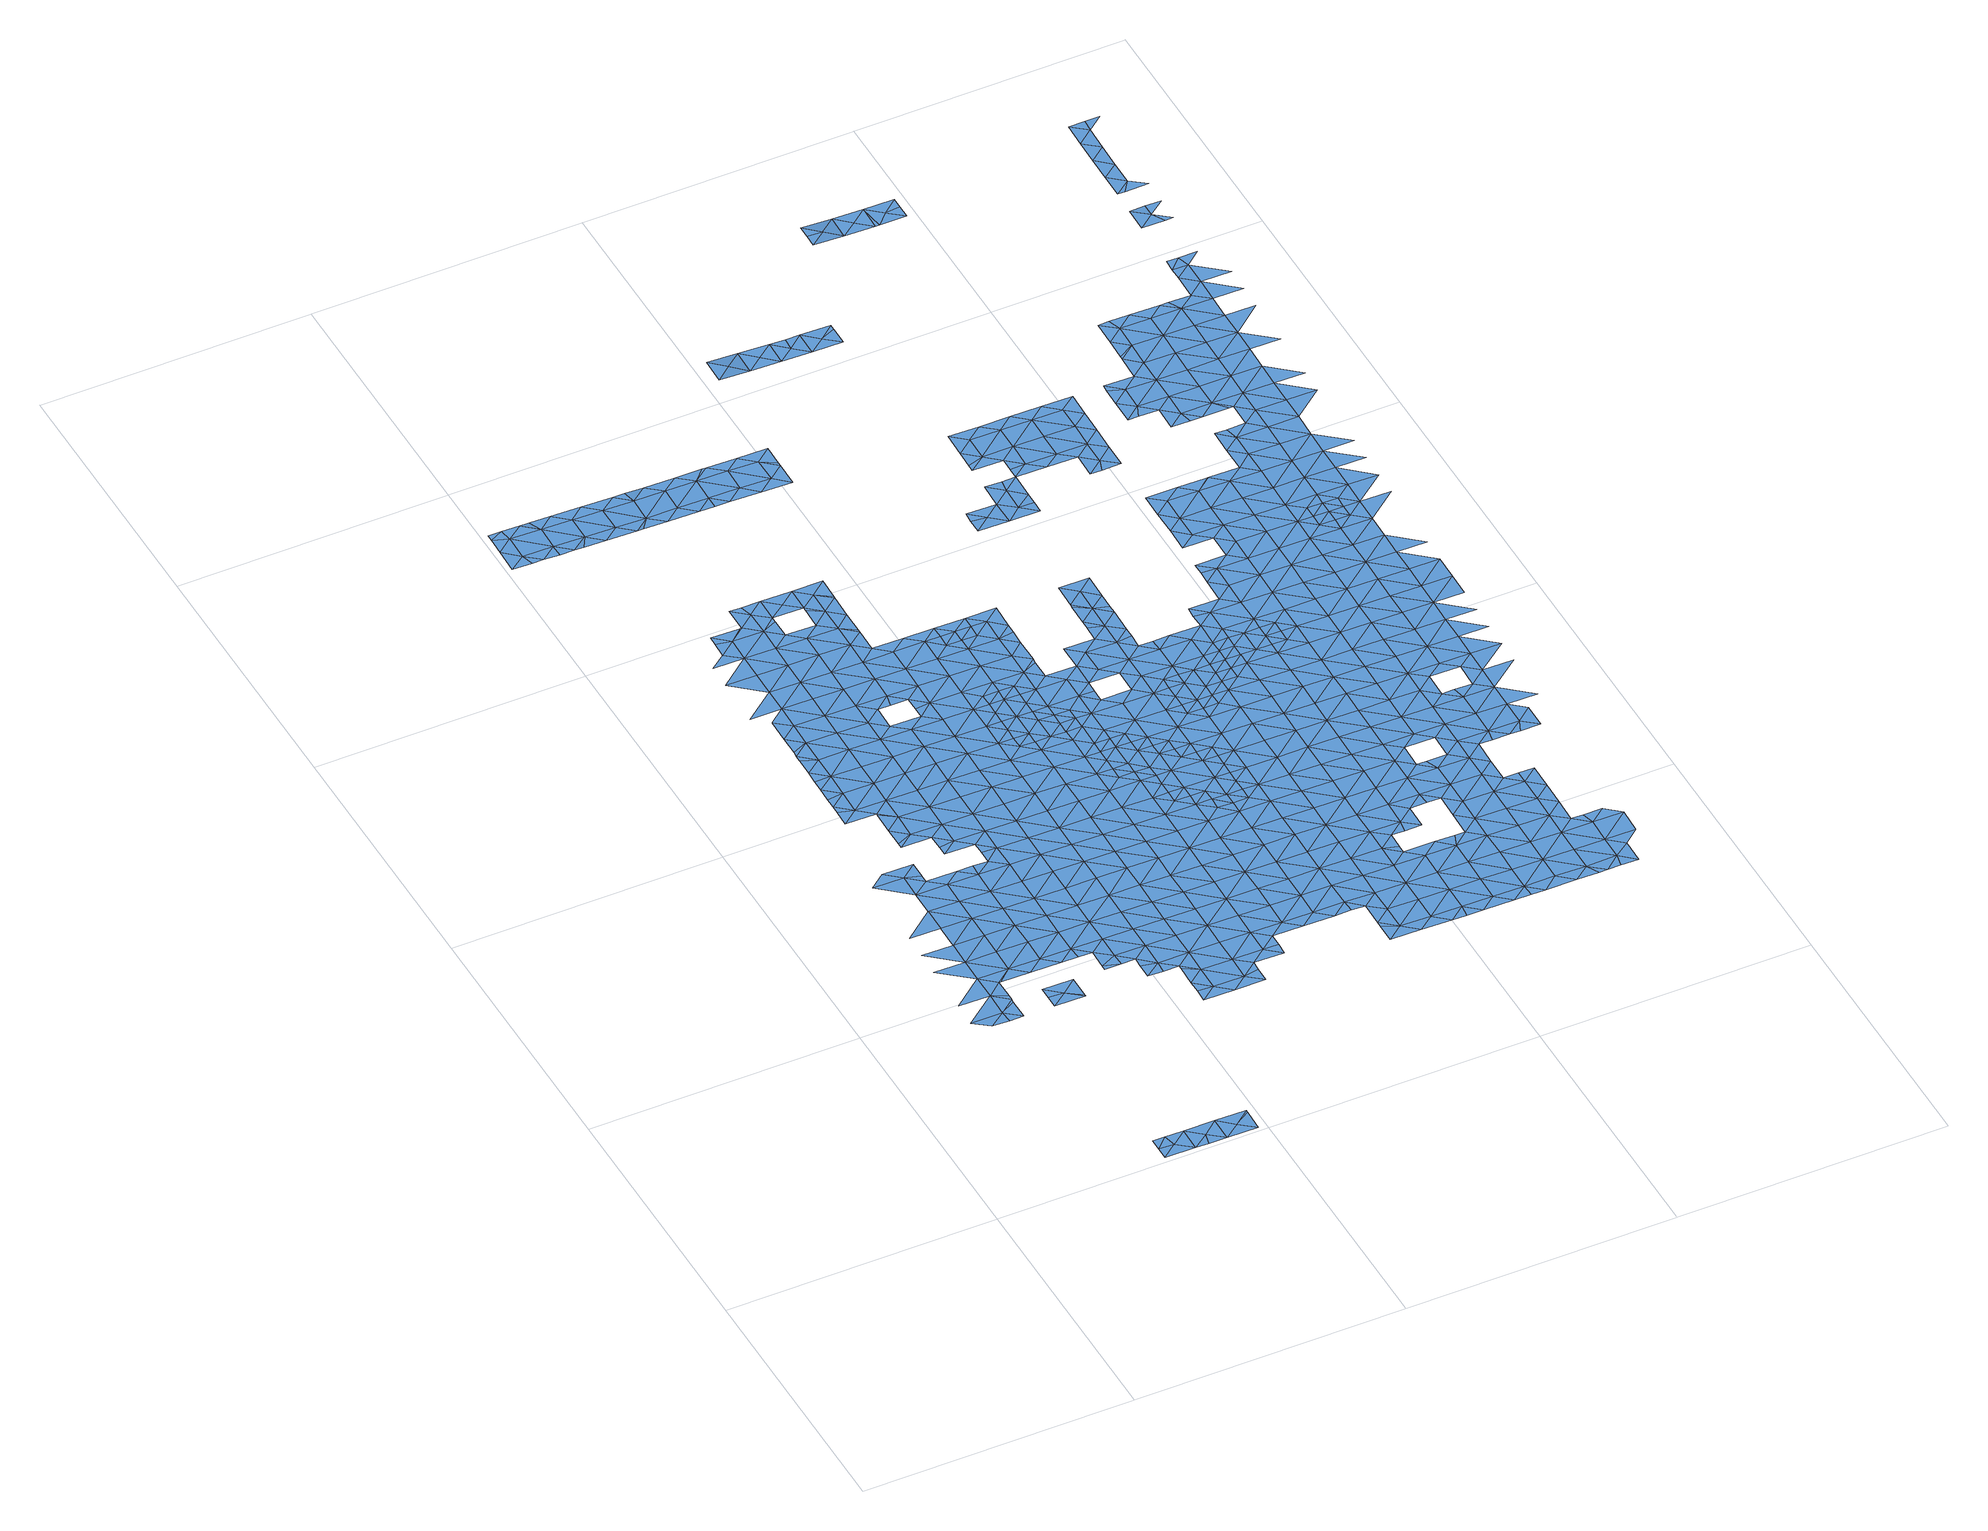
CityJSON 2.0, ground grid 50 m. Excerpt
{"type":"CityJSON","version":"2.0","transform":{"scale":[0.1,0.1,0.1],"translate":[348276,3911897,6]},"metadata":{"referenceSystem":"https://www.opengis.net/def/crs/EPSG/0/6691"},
"CityObjects":{
"waterbody1":{"type":"WaterBody","attributes":{"name":"7","class":"1140","function":"1","WaterBodyRiverFloodingRiskAttribute.description":"4","WaterBodyRiverFloodingRiskAttribute.rankOrg":"1","WaterBodyRiverFloodingRiskAttribute.adminType":"2","WaterBodyRiverFloodingRiskAttribute.scale":"L2"},"geometry":[{"type":"MultiSurface","lod":"1","boundaries":[[[0,1,2]],[[3,2,1]],[[4,0,2]],[[5,4,6]],[[2,3,7]],[[8,4,2]],[[7,9,2]],[[8,2,9]],[[10,6,11]],[[12,6,4]],[[13,4,8]],[[12,4,13]],[[14,15,11]],[[16,6,12]],[[11,6,16]],[[17,18,19]],[[12,20,16]],[[11,16,21]],[[20,22,16]],[[14,11,23]],[[14,24,18]],[[11,21,23]],[[18,24,19]],[[25,26,27]],[[26,28,27]],[[14,23,24]],[[29,16,22]],[[24,30,19]],[[31,27,28]],[[27,32,25]],[[28,19,30]],[[21,16,33]],[[31,34,27]],[[35,29,22]],[[33,36,21]],[[34,32,27]],[[36,24,23]],[[28,37,31]],[[16,29,33]],[[37,28,30]],[[23,21,36]],[[24,38,30]],[[39,40,41]],[[36,38,24]],[[37,42,31]],[[35,43,29]],[[44,40,39]],[[44,45,46]],[[29,47,33]],[[39,45,44]],[[46,45,48]],[[37,30,49]],[[39,41,50]],[[51,43,35]],[[48,52,53]],[[30,38,49]],[[45,52,48]],[[54,55,56]],[[47,29,43]],[[36,33,47]],[[57,54,56]],[[37,58,42]],[[59,53,52]],[[50,60,39]],[[61,62,59]],[[56,63,57]],[[37,49,58]],[[39,64,45]],[[65,43,51]],[[66,63,50]],[[62,61,67]],[[66,57,63]],[[61,59,52]],[[38,36,68]],[[56,55,69]],[[68,36,47]],[[38,70,49]],[[63,60,50]],[[68,70,38]],[[71,42,58]],[[72,67,73]],[[73,67,61]],[[74,47,43]],[[75,76,77]],[[78,72,73]],[[75,79,65]],[[52,45,64]],[[77,79,75]],[[80,43,65]],[[39,60,64]],[[49,81,58]],[[82,56,69]],[[83,84,85]],[[80,74,43]],[[69,83,85]],[[86,78,73]],[[87,78,86]],[[63,56,82]],[[71,58,88]],[[89,60,63]],[[90,49,70]],[[91,73,61]],[[85,82,69]],[[81,88,58]],[[86,92,87]],[[65,79,80]],[[93,79,77]],[[52,64,94]],[[61,52,91]],[[68,47,74]],[[95,70,68]],[[85,84,96]],[[49,90,81]],[[91,52,94]],[[74,95,68]],[[97,98,92]],[[73,99,86]],[[63,82,89]],[[100,101,102]],[[103,80,79]],[[104,100,102]],[[81,105,88]],[[101,100,93]],[[95,106,70]],[[99,73,91]],[[107,85,96]],[[108,88,105]],[[60,89,109]],[[110,111,97]],[[64,60,112]],[[64,113,94]],[[114,74,80]],[[99,115,86]],[[116,117,118]],[[79,93,103]],[[96,108,105]],[[82,85,107]],[[119,89,82]],[[112,60,109]],[[92,86,115]],[[90,70,120]],[[116,111,110]],[[121,100,104]],[[93,100,103]],[[107,96,105]],[[122,123,124]],[[125,105,81]],[[126,95,74]],[[124,123,127]],[[70,106,120]],[[113,64,112]],[[91,94,113]],[[128,99,91]],[[80,103,114]],[[119,82,107]],[[129,109,89]],[[81,90,125]],[[130,123,122]],[[131,110,97]],[[132,103,100]],[[113,128,91]],[[133,126,74]],[[121,132,100]],[[92,115,134]],[[97,92,135]],[[123,136,127]],[[127,136,137]],[[138,107,105]],[[133,74,114]],[[139,129,89]],[[140,117,141]],[[90,120,125]],[[142,115,99]],[[139,89,119]],[[117,116,141]],[[135,92,134]],[[95,143,106]],[[135,131,97]],[[144,140,141]],[[131,116,110]],[[121,137,136]],[[145,114,103]],[[126,143,95]],[[136,132,121]],[[132,145,103]],[[106,146,120]],[[147,113,112]],[[148,144,141]],[[105,125,138]],[[149,134,115]],[[112,109,150]],[[130,151,123]],[[99,128,142]],[[152,133,114]],[[143,146,106]],[[123,151,136]],[[131,153,116]],[[116,154,141]],[[119,107,155]],[[150,109,129]],[[120,146,125]],[[147,128,113]],[[145,152,114]],[[153,154,116]],[[107,138,155]],[[115,142,156]],[[157,126,133]],[[158,138,125]],[[159,160,119]],[[148,141,161]],[[160,129,139]],[[128,162,142]],[[149,115,156]],[[135,134,149]],[[112,150,147]],[[141,154,161]],[[119,155,159]],[[139,119,160]],[[163,162,128]],[[164,131,135]],[[132,136,165]],[[147,163,128]],[[162,166,142]],[[136,151,165]],[[142,166,156]],[[158,125,146]],[[132,167,145]],[[133,152,157]],[[168,164,135]],[[164,153,131]],[[158,169,138]],[[151,130,170]],[[168,135,149]],[[160,171,129]],[[129,172,150]],[[167,152,145]],[[173,146,143]],[[155,138,169]],[[174,126,157]],[[175,154,153]],[[132,165,176]],[[177,165,151]],[[170,178,151]],[[179,161,180]],[[143,126,173]],[[161,154,180]],[[166,181,156]],[[169,182,155]],[[180,183,179]],[[184,149,156]],[[185,157,152]],[[186,175,153]],[[173,126,174]],[[164,186,153]],[[132,176,167]],[[187,160,159]],[[151,178,177]],[[147,150,172]],[[188,163,147]],[[189,162,163]],[[181,184,156]],[[129,171,172]],[[159,155,187]],[[190,154,175]],[[191,181,166]],[[180,154,192]],[[158,146,193]],[[192,154,190]],[[194,171,160]],[[195,165,177]],[[165,196,176]],[[158,197,169]],[[152,167,185]],[[192,198,180]],[[155,182,187]],[[168,149,184]],[[146,173,193]],[[183,180,198]],[[199,189,163]],[[147,172,188]],[[196,167,176]],[[174,157,200]],[[184,201,168]],[[168,202,164]],[[203,173,174]],[[204,172,171]],[[157,185,200]],[[201,202,168]],[[202,186,164]],[[158,193,197]],[[205,175,186]],[[199,163,188]],[[169,206,182]],[[160,187,194]],[[181,191,207]],[[208,198,192]],[[196,165,195]],[[209,203,174]],[[173,203,193]],[[196,210,167]],[[211,212,189]],[[167,213,185]],[[214,184,181]],[[174,200,209]],[[204,171,194]],[[172,215,188]],[[169,197,216]],[[199,211,189]],[[195,177,217]],[[212,211,207]],[[214,181,207]],[[192,218,208]],[[185,213,200]],[[169,216,206]],[[219,196,195]],[[220,201,184]],[[215,172,204]],[[186,221,205]],[[222,199,188]],[[187,182,223]],[[187,224,194]],[[213,167,210]],[[195,217,225]],[[214,207,211]],[[197,193,226]],[[186,202,221]],[[227,216,197]],[[219,195,225]],[[198,208,228]],[[229,222,188]],[[201,230,202]],[[182,206,223]],[[193,203,226]],[[199,222,211]],[[220,184,214]],[[188,215,229]],[[231,210,196]],[[221,232,205]],[[233,230,201]],[[234,215,204]],[[205,232,235]],[[209,200,236]],[[220,233,201]],[[208,218,228]],[[237,221,202]],[[224,187,223]],[[235,232,218]],[[204,194,224]],[[230,237,202]],[[227,197,226]],[[231,196,219]],[[238,206,216]],[[200,213,236]],[[239,234,204]],[[224,239,204]],[[240,213,210]],[[222,241,211]],[[211,242,214]],[[243,229,215]],[[244,226,203]],[[218,245,228]],[[246,238,216]],[[247,243,215]],[[247,215,234]],[[246,216,227]],[[248,249,221]],[[209,236,250]],[[248,221,237]],[[203,209,244]],[[218,232,245]],[[232,221,249]],[[251,222,229]],[[244,209,250]],[[240,210,231]],[[223,206,238]],[[252,251,229]],[[245,253,228]],[[226,254,227]],[[249,255,232]],[[213,256,236]],[[220,214,242]],[[229,243,252]],[[257,230,233]],[[244,254,226]],[[211,241,242]],[[231,219,258]],[[259,234,239]],[[245,232,255]],[[242,260,220]],[[220,261,233]],[[262,213,240]],[[224,223,263]],[[236,256,250]],[[264,265,222]],[[222,265,241]],[[266,253,245]],[[260,261,220]],[[222,251,264]],[[266,245,255]],[[223,238,263]],[[261,257,233]],[[239,267,259]],[[256,213,262]],[[268,244,250]],[[246,227,269]],[[270,240,231]],[[239,224,271]],[[269,227,254]],[[272,231,258]],[[265,273,241]],[[269,274,246]],[[246,275,238]],[[224,263,271]],[[270,262,240]],[[238,276,263]],[[273,277,241]],[[277,260,242]],[[250,256,268]],[[244,278,254]],[[267,239,279]],[[239,271,279]],[[276,280,263]],[[281,256,262]],[[242,241,277]],[[282,278,244]],[[280,283,263]],[[231,272,270]],[[284,261,260]],[[238,275,276]],[[282,244,268]],[[246,274,275]],[[265,285,273]],[[271,263,283]],[[286,257,261]],[[272,258,287]],[[288,267,279]],[[289,284,260]],[[269,254,278]],[[290,291,271]],[[281,262,270]],[[292,268,256]],[[293,294,295]],[[271,283,290]],[[274,269,296]],[[297,286,261]],[[285,298,273]],[[279,271,291]],[[297,261,284]],[[299,276,275]],[[289,260,277]],[[300,288,279]],[[295,301,302]],[[287,303,272]],[[294,301,295]],[[304,305,274]],[[274,305,275]],[[306,256,281]],[[274,296,304]],[[272,307,270]],[[296,269,308]],[[302,309,310]],[[311,299,275]],[[269,278,308]],[[279,291,300]],[[310,309,298]],[[312,273,298]],[[282,268,292]],[[313,284,289]],[[311,275,305]],[[256,306,292]],[[302,301,309]],[[314,303,287]],[[311,315,299]],[[294,316,301]],[[317,300,291]],[[270,318,281]],[[277,273,312]],[[292,319,282]],[[282,320,278]],[[321,296,308]],[[307,272,303]],[[307,318,270]],[[318,306,281]],[[278,322,308]],[[312,298,309]],[[319,320,282]],[[289,323,313]],[[317,291,324]],[[289,277,325]],[[316,326,301]],[[317,327,300]],[[322,328,308]],[[308,329,321]],[[330,327,316]],[[331,323,289]],[[314,332,303]],[[330,300,327]],[[277,312,325]],[[328,329,308]],[[325,331,289]],[[278,320,322]],[[333,292,306]],[[334,335,336]],[[326,337,301]],[[334,338,335]],[[327,326,316]],[[339,335,338]],[[317,324,340]],[[312,309,341]],[[337,341,309]],[[309,301,337]],[[342,333,306]],[[343,325,312]],[[341,344,312]],[[342,306,318]],[[292,333,319]],[[345,327,317]],[[346,303,332]],[[340,345,317]],[[347,348,323]],[[332,336,349]],[[350,322,320]],[[336,335,349]],[[351,352,340]],[[331,347,323]],[[307,303,346]],[[351,353,352]],[[312,344,343]],[[348,347,354]],[[327,355,326]],[[353,356,352]],[[325,357,331]],[[346,332,349]],[[333,358,319]],[[319,359,320]],[[357,325,343]],[[320,360,350]],[[345,361,327]],[[345,340,352]],[[318,307,362]],[[363,337,326]],[[358,359,319]],[[364,347,331]],[[356,365,352]],[[366,363,326]],[[367,335,339]],[[366,326,355]],[[307,346,362]],[[368,341,337]],[[369,364,331]],[[369,331,357]],[[370,354,347]],[[355,327,361]],[[320,359,360]],[[363,368,337]],[[364,370,347]],[[349,335,371]],[[349,372,346]],[[318,362,373]],[[342,318,374]],[[375,376,365]],[[371,335,367]],[[375,377,376]],[[346,372,362]],[[318,373,374]],[[377,378,376]],[[345,352,379]],[[339,380,367]],[[381,355,361]],[[352,365,379]],[[333,342,382]],[[383,368,363]],[[384,385,386]],[[384,360,385]],[[372,349,371]],[[360,359,385]],[[358,333,382]],[[365,376,379]],[[362,387,373]],[[378,388,376]],[[342,374,382]],[[389,383,363]],[[390,391,345]],[[385,392,386]],[[372,387,362]],[[393,392,394]],[[391,381,361]],[[393,386,392]],[[345,379,390]],[[368,395,396]],[[361,345,391]],[[380,397,367]],[[359,358,398]],[[399,371,367]],[[368,383,395]],[[392,400,394]],[[373,401,374]],[[358,382,398]],[[402,400,388]],[[397,399,367]],[[402,394,400]],[[401,382,374]],[[395,403,396]],[[385,359,404]],[[371,399,372]],[[405,397,380]],[[406,373,387]],[[379,376,407]],[[376,388,407]],[[408,392,385]],[[390,379,409]],[[359,398,404]],[[391,410,381]],[[383,411,395]],[[412,391,390]],[[401,373,406]],[[388,400,407]],[[389,381,410]],[[413,408,385]],[[414,412,390]],[[413,385,404]],[[372,415,387]],[[390,409,414]],[[392,408,400]],[[416,379,407]],[[383,389,411]],[[410,411,389]],[[409,379,416]],[[387,417,406]],[[412,418,391]],[[419,410,391]],[[397,405,420]],[[418,419,391]],[[398,421,404]],[[372,399,422]],[[395,423,403]],[[382,401,424]],[[398,382,421]],[[425,401,406]],[[426,409,416]],[[415,372,422]],[[427,406,417]],[[387,415,417]],[[395,411,423]],[[421,382,424]],[[428,429,400]],[[430,397,420]],[[431,411,410]],[[406,427,425]],[[432,433,403]],[[400,408,428]],[[407,400,429]],[[399,397,430]],[[434,422,399]],[[431,410,419]],[[416,435,426]],[[433,432,436]],[[413,404,437]],[[425,438,401]],[[401,438,424]],[[411,439,423]],[[403,423,432]],[[440,408,413]],[[415,441,417]],[[404,421,437]],[[442,443,436]],[[444,430,420]],[[445,431,419]],[[416,407,446]],[[431,447,411]],[[448,432,423]],[[443,442,449]],[[446,407,429]],[[450,438,425]],[[416,446,435]],[[399,430,434]],[[451,413,437]],[[434,452,422]],[[436,432,442]],[[422,453,415]],[[411,447,439]],[[454,423,439]],[[424,455,421]],[[408,456,428]],[[442,457,449]],[[448,423,454]],[[449,457,458]],[[448,459,432]],[[445,460,431]],[[413,451,440]],[[428,456,429]],[[424,438,461]],[[421,462,437]],[[463,438,450]],[[442,432,459]],[[415,453,441]],[[464,435,465]],[[464,466,467]],[[439,447,468]],[[455,424,461]],[[422,452,453]],[[469,457,442]],[[435,446,465]],[[457,470,458]],[[471,430,444]],[[437,462,451]],[[408,440,456]],[[472,442,459]],[[473,461,438]],[[474,447,431]],[[466,464,465]],[[463,473,438]],[[434,430,471]],[[475,431,460]],[[442,472,469]],[[434,476,452]],[[477,471,444]],[[446,429,478]],[[421,455,462]],[[475,474,431]],[[451,479,440]],[[468,447,480]],[[481,441,453]],[[470,457,469]],[[429,456,478]],[[476,434,471]],[[482,453,452]],[[465,446,483]],[[476,484,452]],[[460,485,475]],[[466,465,486]],[[483,446,478]],[[451,462,479]],[[480,447,474]],[[477,487,471]],[[484,482,452]],[[461,473,488]],[[481,453,489]],[[465,490,486]],[[491,440,479]],[[456,492,478]],[[455,461,493]],[[455,494,462]],[[456,440,492]],[[465,483,490]],[[487,495,471]],[[475,485,496]],[[497,474,475]],[[493,461,488]],[[473,498,488]],[[474,499,480]],[[492,440,491]],[[496,485,500]],[[496,497,475]],[[489,453,482]],[[462,494,479]],[[501,486,502]],[[501,503,500]],[[498,504,488]],[[476,505,484]],[[506,491,479]],[[486,490,502]],[[455,493,494]],[[476,471,505]],[[499,474,497]],[[507,489,508]],[[503,501,502]],[[478,492,509]],[[483,478,510]],[[489,482,508]],[[505,471,495]],[[511,482,484]],[[504,512,488]],[[508,513,507]],[[510,478,509]],[[490,483,510]],[[487,514,495]],[[506,479,494]],[[505,511,484]],[[491,515,492]],[[490,516,502]],[[504,507,513]],[[517,518,497]],[[497,518,499]],[[519,508,482]],[[493,520,494]],[[502,521,503]],[[493,488,512]],[[513,512,504]],[[515,491,506]],[[522,523,499]],[[516,490,510]],[[512,524,493]],[[525,506,494]],[[520,525,494]],[[523,522,526]],[[493,524,520]],[[519,482,511]],[[527,513,508]],[[528,495,514]],[[499,518,522]],[[517,529,518]],[[530,502,516]],[[492,515,531]],[[521,502,530]],[[509,492,532]],[[505,495,528]],[[533,508,519]],[[534,512,513]],[[505,535,511]],[[536,520,524]],[[506,537,515]],[[538,526,522]],[[492,531,532]],[[510,539,516]],[[537,506,525]],[[518,540,522]],[[510,509,539]],[[541,521,530]],[[540,518,529]],[[527,508,533]],[[528,514,542]],[[524,543,536]],[[505,528,544]],[[511,545,519]],[[515,546,531]],[[509,532,539]],[[516,547,530]],[[548,540,529]],[[539,547,516]],[[549,541,530]],[[545,533,519]],[[540,550,522]],[[551,537,525]],[[534,513,527]],[[505,544,535]],[[528,542,552]],[[522,550,538]],[[524,512,553]],[[515,537,546]],[[547,554,530]],[[545,511,535]],[[552,555,528]],[[556,527,533]],[[553,512,534]],[[524,553,543]],[[532,531,557]],[[530,554,549]],[[548,558,540]],[[559,534,527]],[[531,546,557]],[[557,560,532]],[[544,528,555]],[[561,555,552]],[[544,562,535]],[[556,533,545]],[[563,538,564]],[[539,532,560]],[[538,550,564]],[[565,559,527]],[[537,566,546]],[[566,537,551]],[[563,567,568]],[[569,558,570]],[[559,571,534]],[[535,572,545]],[[551,543,573]],[[540,574,550]],[[543,553,573]],[[570,549,569]],[[568,567,575]],[[562,544,555]],[[565,527,556]],[[549,554,569]],[[547,539,576]],[[553,534,571]],[[563,564,567]],[[576,539,560]],[[540,558,577]],[[578,556,545]],[[566,579,546]],[[546,580,557]],[[581,573,553]],[[566,551,573]],[[547,582,554]],[[535,583,572]],[[578,545,572]],[[555,561,584]],[[583,535,562]],[[565,585,559]],[[567,586,575]],[[558,569,577]],[[587,582,547]],[[582,569,554]],[[553,571,581]],[[588,562,555]],[[587,547,576]],[[540,577,574]],[[589,590,591]],[[583,592,572]],[[564,550,593]],[[555,584,588]],[[581,594,573]],[[565,556,595]],[[556,578,595]],[[573,594,566]],[[546,579,580]],[[596,589,591]],[[567,564,593]],[[560,597,576]],[[565,598,585]],[[569,599,577]],[[550,574,593]],[[560,557,597]],[[595,598,565]],[[589,600,590]],[[590,600,601]],[[602,562,588]],[[562,603,583]],[[604,594,581]],[[566,605,579]],[[557,580,597]],[[567,606,586]],[[577,607,574]],[[608,609,601]],[[602,603,562]],[[569,582,599]],[[592,583,610]],[[567,593,606]],[[579,611,580]],[[587,576,612]],[[612,576,597]],[[601,600,608]],[[566,594,605]],[[613,594,604]],[[587,614,582]],[[615,597,580]],[[577,599,607]],[[611,615,580]],[[616,589,596]],[[579,617,611]],[[610,583,603]],[[596,586,618]],[[586,606,618]],[[600,589,616]],[[579,605,617]],[[619,609,608]],[[620,574,607]],[[621,606,593]],[[587,612,622]],[[582,623,599]],[[624,608,600]],[[593,574,625]],[[614,623,582]],[[596,618,616]],[[625,574,620]],[[626,611,617]],[[587,622,614]],[[627,594,613]],[[594,628,605]],[[629,624,600]],[[630,597,615]],[[599,631,607]],[[624,619,608]],[[606,632,618]],[[600,616,629]],[[623,631,599]],[[621,593,625]],[[633,626,617]],[[607,631,620]],[[612,597,634]],[[618,632,616]],[[613,635,627]],[[634,597,630]],[[622,612,634]],[[594,627,628]],[[636,633,617]],[[622,637,614]],[[638,627,635]],[[617,605,636]],[[620,639,625]],[[615,640,630]],[[606,621,632]],[[616,641,629]],[[624,642,619]],[[605,628,636]],[[614,643,623]],[[639,620,631]],[[644,628,627]],[[622,634,637]],[[616,632,641]],[[640,645,630]],[[627,638,644]],[[643,614,637]],[[633,646,640]],[[625,639,647]],[[621,625,648]],[[621,649,632]],[[633,636,646]],[[629,641,650]],[[624,629,651]],[[634,630,645]],[[642,624,652]],[[628,653,636]],[[646,645,640]],[[648,625,647]],[[649,641,632]],[[651,629,650]],[[623,643,654]],[[631,623,655]],[[652,624,651]],[[655,623,654]],[[656,647,639]],[[634,645,657]],[[621,648,649]],[[637,634,658]],[[637,659,643]],[[641,660,650]],[[639,631,656]],[[661,662,663]],[[649,660,641]],[[663,662,664]],[[658,634,657]],[[656,631,655]],[[665,645,646]],[[643,659,654]],[[646,636,666]],[[650,667,651]],[[664,668,669]],[[652,651,670]],[[671,662,661]],[[648,672,649]],[[669,668,673]],[[648,647,674]],[[637,658,659]],[[654,675,655]],[[664,662,668]],[[667,650,660]],[[647,656,674]],[[676,670,651]],[[672,677,649]],[[678,660,649]],[[657,645,665]],[[677,678,649]],[[648,679,672]],[[655,680,656]],[[654,659,675]],[[681,673,668]],[[676,651,667]],[[675,680,655]],[[671,682,662]],[[648,674,679]],[[683,684,671]],[[658,657,685]],[[658,686,659]],[[678,687,660]],[[683,688,684]],[[680,689,656]],[[656,690,674]],[[691,672,679]],[[670,692,693]],[[660,694,667]],[[695,681,668]],[[668,662,695]],[[682,671,684]],[[670,676,692]],[[695,662,682]],[[696,697,693]],[[659,698,675]],[[688,699,684]],[[700,687,678]],[[679,701,691]],[[702,698,659]],[[690,656,689]],[[693,692,696]],[[694,660,687]],[[703,692,676]],[[696,704,697]],[[675,705,680]],[[679,674,706]],[[695,707,681]],[[676,667,703]],[[681,707,708]],[[698,705,675]],[[706,674,690]],[[679,706,701]],[[700,709,687]],[[703,667,694]],[[680,705,689]],[[682,684,710]],[[708,711,712]],[[684,699,710]],[[713,704,696]],[[703,714,692]],[[712,711,715]],[[716,710,699]],[[711,708,707]],[[696,692,714]],[[709,717,687]],[[689,718,690]],[[695,682,719]],[[687,717,694]],[[719,682,710]],[[720,707,695]],[[721,701,722]],[[701,706,722]],[[709,721,722]],[[723,715,724]],[[696,725,713]],[[722,717,709]],[[715,711,724]],[[726,703,694]],[[724,727,723]],[[716,728,710]],[[729,711,707]],[[696,714,725]],[[695,719,730]],[[731,726,694]],[[731,694,717]],[[720,695,730]],[[732,728,713]],[[720,729,707]],[[728,733,710]],[[725,732,713]],[[706,734,722]],[[703,735,714]],[[710,736,719]],[[726,735,703]],[[724,711,729]],[[727,724,737]],[[732,733,728]],[[722,738,717]],[[725,714,735]],[[730,719,736]],[[717,738,731]],[[725,739,732]],[[710,733,736]],[[740,724,729]],[[737,724,740]],[[720,730,741]],[[731,742,726]],[[743,729,720]],[[732,744,733]],[[741,730,736]],[[725,735,739]],[[740,745,737]],[[746,735,726]],[[743,720,741]],[[732,739,744]],[[733,747,736]],[[729,748,740]],[[749,747,733]],[[749,733,744]],[[750,741,736]],[[751,729,743]],[[747,750,736]],[[748,729,751]],[[739,752,744]],[[745,740,748]],[[741,753,743]],[[750,753,741]],[[744,752,749]],[[743,753,751]],[[754,745,748]],[[749,755,747]],[[754,748,756]],[[748,751,757]],[[757,751,753]],[[758,753,750]],[[748,759,756]],[[748,757,759]],[[753,760,757]],[[761,756,759]],[[762,756,761]],[[763,764,765]],[[766,762,761]],[[763,762,766]],[[759,767,761]],[[763,766,764]],[[761,768,766]],[[764,766,769]],[[770,771,772]],[[770,773,771]],[[774,772,771]],[[773,775,771]],[[776,777,778]],[[779,774,771]],[[776,780,777]],[[781,777,780]],[[778,782,783]],[[782,778,777]],[[784,783,785]],[[783,782,785]],[[786,784,785]],[[787,784,786]],[[788,787,786]],[[786,789,788]]]}]},
"waterbody2":{"type":"WaterBody","attributes":{"name":"7","class":"1140","function":"1","WaterBodyRiverFloodingRiskAttribute.description":"4","WaterBodyRiverFloodingRiskAttribute.rankOrg":"1","WaterBodyRiverFloodingRiskAttribute.adminType":"2","WaterBodyRiverFloodingRiskAttribute.scale":"L2"},"geometry":[{"type":"MultiSurface","lod":"1","boundaries":[[[790,791,792]],[[792,791,793]],[[794,790,792]],[[795,796,797]],[[793,798,792]],[[797,799,795]],[[792,798,794]],[[790,800,801]],[[799,802,803]],[[802,799,797]],[[802,797,800]],[[801,800,796]],[[797,796,800]],[[801,804,791]],[[790,801,791]],[[804,801,796]]]}]},
"waterbody3":{"type":"WaterBody","attributes":{"name":"7","class":"1140","function":"1","WaterBodyRiverFloodingRiskAttribute.description":"4","WaterBodyRiverFloodingRiskAttribute.rankOrg":"1","WaterBodyRiverFloodingRiskAttribute.adminType":"2","WaterBodyRiverFloodingRiskAttribute.scale":"L2"},"geometry":[{"type":"MultiSurface","lod":"1","boundaries":[[[805,806,807]],[[808,805,809]],[[805,810,811]],[[805,811,806]],[[805,807,809]],[[808,810,805]]]}]},
"waterbody4":{"type":"WaterBody","attributes":{"name":"7","class":"1140","function":"1","WaterBodyRiverFloodingRiskAttribute.description":"4","WaterBodyRiverFloodingRiskAttribute.rankOrg":"1","WaterBodyRiverFloodingRiskAttribute.adminType":"2","WaterBodyRiverFloodingRiskAttribute.scale":"L2"},"geometry":[{"type":"MultiSurface","lod":"1","boundaries":[[[812,813,814]],[[815,816,813]],[[817,818,815]],[[817,819,818]],[[817,820,819]],[[820,817,812]],[[817,813,812]],[[820,812,821]],[[821,812,822]],[[823,820,821]],[[820,823,824]],[[825,826,827]],[[826,828,827]],[[828,826,829]],[[830,831,829]],[[831,830,832]],[[832,833,834]],[[834,833,835]],[[836,835,833]],[[837,838,839]],[[817,815,813]],[[838,837,834]],[[828,831,840]],[[834,837,841]],[[841,831,834]],[[831,841,840]],[[828,840,842]],[[842,840,843]],[[842,843,844]],[[844,845,842]],[[846,840,847]],[[848,841,837]],[[849,837,839]],[[819,850,818]],[[851,819,820]],[[852,820,824]],[[824,853,852]],[[854,825,827]],[[837,849,848]],[[829,831,828]],[[846,843,840]],[[844,855,845]],[[851,845,856]],[[851,852,845]],[[851,820,852]],[[845,852,854]],[[852,853,854]],[[857,854,853]],[[854,857,825]],[[827,845,854]],[[845,827,842]],[[856,858,851]],[[842,827,828]],[[831,832,834]],[[835,838,834]],[[858,819,851]],[[814,859,822]],[[850,819,858]],[[845,855,856]],[[841,860,847]],[[848,860,841]],[[859,814,861]],[[861,814,862]],[[813,862,814]],[[862,813,816]],[[812,814,822]],[[847,840,841]]]}]},
"waterbody5":{"type":"WaterBody","attributes":{"name":"7","class":"1140","function":"1","WaterBodyRiverFloodingRiskAttribute.description":"4","WaterBodyRiverFloodingRiskAttribute.rankOrg":"2","WaterBodyRiverFloodingRiskAttribute.adminType":"2","WaterBodyRiverFloodingRiskAttribute.scale":"L2"},"geometry":[{"type":"MultiSurface","lod":"1","boundaries":[[[863,302,864]],[[264,285,265]],[[264,251,864]],[[865,243,247]],[[243,865,863]],[[295,302,863]],[[863,251,252]],[[310,864,302]],[[267,866,293]],[[293,295,863]],[[252,243,863]],[[259,267,865]],[[330,288,300]],[[288,330,866]],[[330,294,866]],[[294,293,866]],[[316,294,330]],[[310,298,864]],[[864,298,285]],[[285,264,864]],[[251,863,864]],[[267,293,865]],[[866,267,288]],[[865,293,863]],[[259,865,234]],[[247,234,865]]]}]},
"waterbody6":{"type":"WaterBody","attributes":{"name":"7","class":"1140","function":"1","WaterBodyRiverFloodingRiskAttribute.description":"4","WaterBodyRiverFloodingRiskAttribute.rankOrg":"2","WaterBodyRiverFloodingRiskAttribute.adminType":"2","WaterBodyRiverFloodingRiskAttribute.scale":"L2"},"geometry":[{"type":"MultiSurface","lod":"1","boundaries":[[[323,348,313]],[[313,348,867]],[[354,867,348]],[[354,286,867]],[[867,284,313]],[[286,297,867]],[[867,297,284]]]}]},
"waterbody7":{"type":"WaterBody","attributes":{"name":"7","class":"1140","function":"1","WaterBodyRiverFloodingRiskAttribute.description":"4","WaterBodyRiverFloodingRiskAttribute.rankOrg":"2","WaterBodyRiverFloodingRiskAttribute.adminType":"2","WaterBodyRiverFloodingRiskAttribute.scale":"L2"},"geometry":[{"type":"MultiSurface","lod":"1","boundaries":[[[384,386,868]],[[386,869,868]],[[329,868,869]],[[328,868,329]],[[328,350,868]],[[322,350,328]],[[304,296,870]],[[296,321,870]],[[321,329,870]],[[304,870,305]],[[871,305,870]],[[870,329,869]],[[350,360,868]],[[351,340,872]],[[872,353,351]],[[356,873,365]],[[375,365,873]],[[378,874,388]],[[402,388,874]],[[311,305,871]],[[311,871,315]],[[280,299,875]],[[872,875,353]],[[356,353,873]],[[378,377,874]],[[393,869,386]],[[394,402,874]],[[869,871,870]],[[873,377,375]],[[871,874,377]],[[276,299,280]],[[283,280,875]],[[283,875,872]],[[290,283,872]],[[869,874,871]],[[869,394,874]],[[393,394,869]],[[360,384,868]],[[291,290,324]],[[324,290,872]],[[872,340,324]],[[299,315,875]],[[315,353,875]],[[353,315,873]],[[871,873,315]],[[871,377,873]]]}]},
"waterbody8":{"type":"WaterBody","attributes":{"name":"7","class":"1140","function":"1","WaterBodyRiverFloodingRiskAttribute.description":"4","WaterBodyRiverFloodingRiskAttribute.rankOrg":"2","WaterBodyRiverFloodingRiskAttribute.adminType":"2","WaterBodyRiverFloodingRiskAttribute.scale":"L2"},"geometry":[{"type":"MultiSurface","lod":"1","boundaries":[[[414,409,876]],[[876,412,414]],[[418,412,877]],[[877,419,418]],[[501,500,878]],[[464,467,876]],[[466,486,501]],[[466,878,467]],[[467,878,460]],[[876,467,877]],[[876,877,412]],[[467,460,877]],[[409,426,876]],[[485,460,878]],[[426,464,876]],[[435,464,426]],[[500,485,878]],[[460,445,877]],[[445,419,877]],[[466,501,878]]]}]},
"waterbody9":{"type":"WaterBody","attributes":{"name":"7","class":"1140","function":"1","WaterBodyRiverFloodingRiskAttribute.description":"4","WaterBodyRiverFloodingRiskAttribute.rankOrg":"1","WaterBodyRiverFloodingRiskAttribute.adminType":"2","WaterBodyRiverFloodingRiskAttribute.scale":"L2"},"geometry":[{"type":"MultiSurface","lod":"1","boundaries":[[[879,880,881]],[[882,880,879]],[[883,882,879]],[[884,882,883]],[[882,884,885]],[[885,884,886]],[[887,888,889]],[[880,887,889]],[[883,879,881]],[[880,889,881]],[[890,891,892]],[[891,886,893]],[[886,884,893]],[[886,891,894]],[[891,890,894]],[[893,884,883]],[[891,893,892]],[[888,881,889]]]}]},
"waterbody10":{"type":"WaterBody","attributes":{"name":"7","class":"1140","function":"1","WaterBodyRiverFloodingRiskAttribute.description":"4","WaterBodyRiverFloodingRiskAttribute.rankOrg":"1","WaterBodyRiverFloodingRiskAttribute.adminType":"2","WaterBodyRiverFloodingRiskAttribute.scale":"L2"},"geometry":[{"type":"MultiSurface","lod":"1","boundaries":[[[895,896,897]],[[898,895,897]],[[899,900,897]],[[897,896,899]],[[898,897,901]],[[902,896,895]],[[896,903,899]],[[895,898,904]],[[899,905,900]],[[906,905,899]],[[898,907,904]],[[898,901,907]],[[896,908,903]],[[908,896,902]],[[903,906,899]]]}]},
"waterbody11":{"type":"WaterBody","attributes":{"name":"7","class":"1140","function":"1","WaterBodyRiverFloodingRiskAttribute.description":"4","WaterBodyRiverFloodingRiskAttribute.rankOrg":"2","WaterBodyRiverFloodingRiskAttribute.adminType":"2","WaterBodyRiverFloodingRiskAttribute.scale":"L2"},"geometry":[{"type":"MultiSurface","lod":"1","boundaries":[[[570,909,549]],[[570,558,909]],[[548,529,909]],[[909,529,521]],[[521,529,910]],[[910,496,500]],[[503,521,910]],[[517,496,910]],[[500,503,910]],[[909,521,541]],[[541,549,909]],[[558,548,909]],[[529,517,910]],[[517,497,496]]]}]},
"waterbody12":{"type":"WaterBody","attributes":{"name":"7","class":"1140","function":"1","WaterBodyRiverFloodingRiskAttribute.description":"4","WaterBodyRiverFloodingRiskAttribute.rankOrg":"1","WaterBodyRiverFloodingRiskAttribute.adminType":"2","WaterBodyRiverFloodingRiskAttribute.scale":"L2"},"geometry":[{"type":"MultiSurface","lod":"1","boundaries":[[[911,912,913]],[[914,915,916]],[[916,915,917]],[[917,915,918]],[[919,911,920]],[[921,922,906]],[[922,923,924]],[[924,923,925]],[[926,927,928]],[[929,925,913]],[[918,930,931]],[[932,931,933]],[[933,926,932]],[[934,925,929]],[[928,932,926]],[[928,918,932]],[[925,911,913]],[[927,920,928]],[[920,927,919]],[[923,928,920]],[[923,917,928]],[[934,924,925]],[[923,920,925]],[[911,925,920]],[[931,932,918]],[[928,917,918]],[[923,916,917]],[[922,916,923]],[[921,916,922]],[[915,935,930]],[[936,914,937]],[[938,922,924]],[[938,906,922]],[[930,918,915]],[[916,921,914]],[[915,936,935]],[[939,936,937]],[[939,940,936]],[[940,935,936]],[[936,915,914]],[[912,911,919]]]}]},
"waterbody13":{"type":"WaterBody","attributes":{"name":"7","class":"1140","function":"1","WaterBodyRiverFloodingRiskAttribute.description":"4","WaterBodyRiverFloodingRiskAttribute.rankOrg":"1","WaterBodyRiverFloodingRiskAttribute.adminType":"2","WaterBodyRiverFloodingRiskAttribute.scale":"L2"},"geometry":[{"type":"MultiSurface","lod":"1","boundaries":[[[941,942,943]],[[944,943,942]],[[945,944,946]],[[942,947,944]],[[948,945,949]],[[947,942,941]],[[945,946,949]],[[950,944,945]],[[946,944,947]],[[950,945,948]],[[951,952,953]],[[941,952,951]],[[943,952,941]],[[943,954,952]],[[953,952,954]]]}]},
"waterbody14":{"type":"WaterBody","attributes":{"name":"7","class":"1140","function":"1","WaterBodyRiverFloodingRiskAttribute.description":"4","WaterBodyRiverFloodingRiskAttribute.rankOrg":"2","WaterBodyRiverFloodingRiskAttribute.adminType":"2","WaterBodyRiverFloodingRiskAttribute.scale":"L2"},"geometry":[{"type":"MultiSurface","lod":"1","boundaries":[[[678,677,700]],[[677,672,955]],[[700,677,955]],[[721,700,955]],[[709,700,721]],[[701,721,955]],[[672,691,955]],[[691,701,955]]]}]}
},
"vertices":[
[179,449,4],[207,426,5],[236,448,5],[238,425,5],[237,494,5],[180,495,5],[237,541,5],[264,425,5],[265,471,5],[264,463,5],[181,588,5],[238,587,5],[265,517,5],[265,480,5],[239,633,5],[182,634,5],[294,540,5],[183,680,5],[240,679,5],[240,726,5],[268,517,5],[295,586,5],[322,516,5],[296,632,5],[296,678,5],[214,842,5],[185,819,5],[242,818,5],[241,772,5],[351,539,5],[297,725,5],[270,794,5],[271,841,5],[352,585,5],[270,809,5],[379,515,5],[352,631,5],[298,771,5],[353,677,5],[245,1003,5],[217,1011,5],[216,980,5],[327,793,5],[408,538,5],[217,1026,5],[246,1049,5],[217,1046,5],[408,584,5],[218,1073,5],[354,724,5],[273,979,5],[410,515,5],[247,1095,5],[218,1095,5],[272,896,5],[272,887,5],[300,909,5],[272,933,5],[355,770,5],[219,1119,5],[302,1002,5],[247,1141,5],[219,1153,5],[301,956,5],[303,1048,5],[436,514,5],[273,976,5],[219,1165,5],[409,630,5],[328,886,5],[410,676,5],[356,793,5],[220,1175,5],[248,1188,5],[465,583,5],[435,477,5],[435,468,5],[465,467,5],[220,1211,5],[464,491,5],[465,537,5],[412,769,5],[357,908,5],[328,858,5],[328,840,5],[356,862,5],[249,1234,5],[221,1257,5],[384,792,5],[358,955,5],[411,723,5],[304,1141,5],[250,1280,5],[492,467,5],[303,1094,5],[466,629,5],[384,839,5],[251,1326,5],[193,1281,5],[305,1187,5],[520,443,5],[491,449,5],[491,421,5],[521,490,5],[519,420,5],[412,815,5],[467,675,5],[413,861,5],[384,816,5],[359,1001,5],[251,1373,5],[195,1374,5],[359,1047,5],[360,1093,5],[521,536,5],[306,1233,5],[252,1419,5],[224,1442,5],[195,1420,5],[414,908,5],[468,722,5],[548,420,5],[546,327,5],[575,350,5],[547,351,5],[468,768,5],[523,628,5],[547,374,5],[361,1140,5],[415,1000,5],[603,326,5],[308,1372,5],[577,442,5],[522,582,5],[307,1279,5],[307,1325,5],[576,396,5],[548,413,5],[469,814,5],[415,954,5],[225,1472,5],[253,1465,5],[362,1186,5],[524,675,5],[225,1489,5],[577,489,5],[524,721,5],[417,1092,5],[278,1488,5],[363,1278,5],[416,1046,5],[632,349,5],[578,535,5],[309,1418,5],[310,1464,5],[470,860,5],[363,1232,5],[579,581,5],[525,767,5],[471,907,5],[472,953,5],[282,1488,5],[390,1162,5],[418,1139,5],[365,1371,5],[633,395,5],[391,1208,5],[634,488,5],[364,1324,5],[526,813,5],[660,326,5],[472,999,5],[473,1045,5],[580,674,5],[580,627,5],[338,1440,5],[633,442,5],[661,372,5],[660,354,5],[282,1534,5],[310,1510,5],[419,1231,5],[527,859,5],[304,1533,5],[420,1277,5],[635,534,5],[366,1417,5],[528,906,5],[474,1091,5],[447,1161,5],[338,1477,5],[414,1208,5],[338,1487,5],[581,720,5],[528,952,5],[689,394,5],[690,441,5],[582,766,5],[339,1533,5],[475,1138,5],[636,580,5],[421,1323,5],[422,1370,5],[637,673,5],[529,998,5],[394,1439,5],[584,858,5],[447,1207,5],[367,1509,5],[636,626,5],[691,487,5],[475,1184,5],[447,1181,5],[692,533,5],[476,1230,5],[530,1044,5],[583,812,5],[717,371,5],[395,1486,5],[718,417,5],[477,1276,5],[423,1416,5],[531,1137,5],[584,905,5],[585,951,5],[718,393,5],[638,719,5],[639,765,5],[396,1532,5],[531,1090,5],[450,1346,5],[747,440,5],[423,1462,5],[478,1323,5],[558,1021,5],[395,1479,5],[693,579,5],[451,1392,5],[640,857,5],[586,997,5],[748,486,5],[532,1183,5],[533,1229,5],[559,1067,5],[694,672,5],[424,1508,5],[640,811,5],[558,1044,5],[451,1397,5],[451,1439,5],[693,625,5],[559,1113,5],[559,1090,5],[453,1531,5],[695,718,5],[452,1485,5],[749,578,5],[507,1345,5],[775,416,5],[586,1020,5],[534,1275,5],[535,1322,6],[749,532,5],[641,904,5],[560,1136,5],[560,1159,5],[452,1489,5],[615,1020,5],[750,624,5],[696,764,5],[805,485,5],[642,950,5],[804,439,5],[589,1182,5],[696,810,5],[697,857,5],[669,880,5],[590,1228,5],[752,717,5],[643,996,5],[670,903,5],[805,531,5],[751,671,5],[670,926,5],[563,1298,5],[589,1159,5],[563,1344,6],[832,415,5],[643,1019,5],[591,1274,5],[670,949,5],[671,973,5],[807,624,5],[615,1066,5],[644,1065,5],[616,1089,5],[724,787,5],[563,1321,6],[617,1158,5],[698,880,5],[672,1019,5],[644,1089,5],[616,1112,5],[861,438,5],[725,810,5],[725,833,5],[806,577,5],[861,484,5],[752,763,5],[645,1135,5],[617,1135,5],[726,856,5],[646,1181,5],[591,1297,5],[863,415,5],[726,879,5],[672,1065,5],[700,995,5],[862,530,5],[808,670,5],[808,716,5],[753,786,5],[780,740,5],[619,1297,5],[699,972,5],[647,1227,5],[701,1088,5],[700,1041,5],[781,763,5],[781,786,5],[672,1042,5],[647,1273,5],[889,414,5],[864,623,5],[888,359,5],[916,344,5],[888,368,5],[702,1134,5],[887,322,5],[944,321,5],[728,972,5],[674,1157,5],[863,576,5],[675,1204,5],[674,1194,5],[756,994,5],[917,437,4],[648,1320,6],[620,1320,6],[917,391,5],[809,739,5],[727,948,5],[756,948,5],[727,925,5],[620,1343,6],[729,1064,5],[755,925,5],[675,1250,5],[864,669,5],[865,715,5],[837,739,5],[757,1040,5],[918,483,5],[730,1110,5],[676,1296,5],[784,924,5],[729,1088,5],[973,343,4],[731,1156,5],[676,1278,5],[677,1342,6],[973,390,4],[974,436,3],[919,529,5],[920,575,5],[783,901,5],[812,901,5],[783,878,5],[811,878,5],[812,947,5],[1001,320,4],[786,1063,5],[920,622,5],[759,1133,5],[838,762,5],[866,761,5],[838,785,5],[975,482,5],[840,877,5],[787,1109,5],[813,993,5],[814,1039,5],[867,807,5],[838,808,5],[839,831,5],[759,1179,5],[731,1203,5],[1029,342,4],[921,668,5],[1030,389,4],[868,854,5],[977,574,5],[839,854,5],[788,1202,5],[922,714,5],[1027,319,4],[976,528,5],[868,900,5],[924,806,5],[841,970,5],[815,1086,5],[815,1132,5],[842,1016,5],[923,760,5],[842,993,5],[1032,481,5],[869,946,5],[1004,505,5],[842,1039,5],[843,1062,5],[1057,319,4],[978,667,5],[1031,435,4],[816,1178,5],[977,621,5],[1005,551,5],[870,969,5],[1004,520,5],[924,853,5],[925,899,5],[1086,341,4],[871,1085,5],[817,1224,5],[789,1232,5],[1087,388,5],[898,969,5],[789,1248,5],[979,713,5],[1033,573,5],[844,1155,5],[980,806,5],[1061,504,5],[818,1271,5],[790,1290,5],[1114,318,4],[871,1062,5],[926,945,5],[872,1131,5],[845,1201,5],[790,1294,6],[1029,550,5],[980,759,5],[1088,434,5],[1089,480,5],[845,1181,5],[1035,666,5],[981,852,5],[819,1317,6],[791,1340,6],[846,1247,5],[899,1061,5],[1034,620,5],[1036,712,5],[1061,550,5],[898,992,5],[927,991,5],[927,1014,5],[899,1015,5],[870,1154,5],[847,1293,5],[847,1339,6],[1143,340,4],[846,1262,5],[1062,596,5],[929,1130,5],[928,1084,5],[1144,387,4],[1145,317,4],[982,898,5],[1036,758,5],[901,1154,5],[1098,503,5],[1145,479,5],[983,944,5],[1145,433,5],[928,1061,5],[956,1014,5],[1171,317,4],[1091,619,5],[1117,503,5],[984,990,5],[1037,805,5],[1038,851,5],[1092,665,5],[1092,711,5],[1200,340,4],[957,1083,5],[957,1106,5],[1093,596,5],[958,1153,5],[956,1060,5],[956,1037,5],[984,1037,5],[985,1060,5],[1119,595,5],[1201,386,4],[1093,757,5],[1118,549,5],[1146,525,5],[1039,897,5],[1040,943,5],[1201,432,5],[1148,618,5],[1147,572,5],[1228,316,4],[1094,804,5],[1040,989,5],[985,1106,5],[986,1129,5],[1202,478,5],[1120,688,5],[1013,1059,5],[987,1175,5],[958,1179,5],[1148,664,5],[1121,734,5],[959,1199,5],[1204,571,5],[1257,339,3],[1014,1105,5],[1041,1036,5],[1095,850,5],[1096,896,5],[1203,524,5],[1205,617,5],[1258,431,4],[1138,687,5],[1150,756,5],[1015,1198,5],[1096,942,5],[1043,1128,5],[1042,1059,5],[1269,315,4],[1177,687,5],[1257,385,4],[1259,477,5],[1151,803,5],[1097,988,5],[1042,1105,5],[1070,1058,5],[1043,1174,5],[1178,733,5],[1285,315,4],[1205,663,5],[1098,1035,5],[1313,338,5],[1260,523,5],[1152,849,5],[1071,1104,5],[1233,593,5],[1152,895,5],[1309,315,5],[1314,384,4],[1016,1244,5],[1044,1221,5],[1261,570,5],[1207,755,5],[1045,1267,5],[1017,1268,5],[1099,1081,5],[1070,1081,5],[1233,639,5],[1287,454,5],[1206,709,5],[1100,1173,5],[1017,1290,5],[1153,941,5],[1099,1127,5],[1288,500,5],[1208,802,5],[1208,848,5],[1234,686,5],[1155,1034,5],[1315,430,5],[1341,314,5],[1260,593,5],[1074,1289,5],[1154,988,5],[1342,360,4],[1047,1359,5],[1019,1383,5],[1018,1337,5],[1309,453,5],[1101,1220,5],[1263,708,5],[1289,546,5],[1075,1336,5],[1209,894,5],[1289,592,5],[1156,1080,5],[1047,1405,4],[1019,1429,5],[1371,383,4],[1372,429,5],[1259,685,5],[1264,755,5],[1102,1266,5],[1156,1126,5],[1048,1452,5],[1020,1475,5],[1344,453,5],[1236,824,5],[1210,940,5],[1291,685,5],[1212,1033,5],[1237,871,5],[1103,1358,5],[1264,801,5],[1103,1312,5],[1077,1474,5],[1157,1172,5],[1159,1265,5],[1211,987,5],[1212,1079,5],[1105,1451,5],[1158,1219,5],[1259,824,5],[1320,707,5],[1320,754,5],[1104,1404,5],[1266,893,5],[1213,1125,5],[1159,1311,5],[1293,823,5],[1267,939,5],[1310,684,5],[1321,800,5],[1268,986,5],[1348,684,5],[1214,1171,5],[1294,870,5],[1160,1357,5],[1132,1473,5],[1268,1032,5],[1348,730,5],[1323,892,5],[1322,846,5],[1215,1218,5],[1215,1264,5],[1216,1310,5],[1161,1403,5],[1162,1450,5],[1134,1473,5],[1377,753,5],[1269,1078,5],[1270,1124,5],[1271,1170,5],[1324,938,5],[1324,985,5],[1325,1031,5],[1217,1356,5],[1099,1659,5],[1109,1682,5],[1080,1659,5],[1081,1705,5],[1380,891,5],[1379,845,5],[1218,1402,5],[1110,1728,5],[1081,1739,5],[1191,1472,5],[1137,1658,5],[1244,1286,5],[1082,1752,5],[1271,1217,5],[1326,1077,5],[1219,1449,5],[1245,1310,5],[1245,1333,5],[1272,1263,5],[1327,1123,5],[1138,1751,5],[1166,1681,5],[1136,1612,5],[1165,1635,5],[1380,937,5],[1381,984,5],[1274,1355,5],[1170,1611,5],[1327,1170,5],[1328,1216,5],[1273,1286,5],[1219,1495,5],[1191,1519,5],[1275,1402,5],[1166,1727,5],[1220,1541,5],[1192,1565,5],[1383,1076,5],[1193,1611,5],[1273,1332,5],[1301,1286,5],[1382,1030,5],[1275,1448,5],[1214,1564,5],[1383,1122,5],[1329,1262,5],[1167,1773,5],[1139,1797,6],[1302,1332,5],[1222,1634,5],[1168,1819,6],[1139,1802,6],[1249,1564,6],[1276,1494,5],[1140,1843,6],[1242,1610,6],[1331,1354,5],[1384,1169,5],[1222,1680,5],[1224,1772,5],[1301,1309,5],[1330,1308,5],[1141,1889,6],[1169,1866,6],[1277,1540,6],[1332,1447,5],[1161,1889,6],[1250,1610,6],[1225,1818,6],[1223,1726,5],[1331,1401,5],[1278,1586,6],[1278,1633,6],[1387,1307,5],[1333,1493,5],[1279,1679,6],[1198,1888,6],[1387,1353,5],[1334,1539,6],[1226,1865,6],[1280,1725,6],[1388,1400,5],[1281,1771,6],[1334,1585,6],[1254,1887,6],[1389,1446,5],[1336,1678,6],[1282,1864,6],[1335,1632,6],[1337,1724,6],[1282,1817,6],[1391,1584,6],[1338,1770,6],[1269,1887,6],[1392,1631,6],[1311,1886,6],[1338,1817,6],[1394,1723,6],[1339,1863,6],[1395,1816,6],[1340,1909,6],[1312,1933,6],[1312,1956,6],[1334,1978,6],[1313,1979,6],[1341,1955,6],[1396,1862,6],[1397,1908,6],[1369,1978,6],[1314,2071,5],[1343,2094,5],[1315,2117,5],[1356,2070,6],[1342,2117,6],[1371,2070,6],[1316,2164,5],[1345,2186,5],[1317,2210,5],[1372,2116,6],[1329,2163,5],[1373,2163,6],[1345,2232,5],[1317,2256,5],[1318,2302,5],[1346,2279,5],[1347,2325,5],[1319,2348,5],[1349,2348,5],[1376,2348,5],
[428,52,6],[427,6,6],[456,28,6],[484,5,6],[485,51,6],[314,8,6],[370,7,6],[342,30,6],[485,46,6],[314,31,6],[371,53,6],[399,29,6],[336,54,6],[314,54,6],[394,6,6],
[349,446,5],[321,448,5],[321,424,5],[377,426,5],[377,423,5],[378,469,5],[321,470,5],
[430,1832,17],[486,1785,15],[486,1831,15],[457,1762,16],[514,1761,15],[429,1786,17],[400,1763,17],[372,1787,17],[373,1833,17],[402,1855,17],[458,1854,16],[395,1856,17],[345,1856,17],[231,1858,18],[174,1859,20],[202,1836,19],[146,1837,20],[117,1860,21],[79,1861,21],[89,1838,21],[61,1861,22],[29,1862,22],[32,1839,22],[4,1849,22],[4,1862,22],[31,1792,22],[3,1816,22],[2,1770,22],[145,1790,20],[88,1791,21],[202,1789,19],[173,1767,19],[230,1766,18],[258,1788,17],[132,1768,20],[116,1768,21],[59,1769,22],[38,1769,22],[372,1763,17],[315,1788,17],[316,1834,17],[288,1857,17],[259,1835,17],[241,1766,18],[286,1765,17],[253,1858,18],[343,1764,17],[515,1854,15],[89,1768,21],[514,1814,15],[514,1807,15],
[587,1090,5],[588,1136,5],[587,1043,5],[643,1042,5],
[591,1321,6],
[809,762,5],[810,808,5],[753,809,5],[754,856,5],[699,949,5],[755,902,5],[811,855,5],[698,903,5],
[870,992,5],[871,1039,5],[928,1038,5],
[604,2060,15],[576,2084,16],[575,2037,16],[633,2083,14],[632,2036,14],[661,2059,13],[662,2082,13],[689,2082,13],[519,2085,18],[518,2038,18],[547,2061,18],[746,2070,12],[717,2058,12],[745,2035,12],[689,2036,12],[746,2081,12],
[794,1525,5],[822,1548,5],[794,1571,5],[766,1549,5],[823,1594,5],[795,1618,5],[738,1572,5],[850,1524,5],[851,1570,5],[737,1526,5],[826,1617,5],[852,1617,5],[737,1553,5],[851,1548,5],
[1042,1082,5],[985,1083,5],
[826,1733,5],[798,1756,5],[797,1710,5],[966,1615,5],[994,1637,5],[938,1638,5],[938,1685,5],[995,1684,5],[854,1755,5],[882,1732,5],[909,1616,5],[881,1639,5],[882,1686,5],[853,1663,5],[825,1686,5],[968,1753,5],[911,1754,5],[939,1731,5],[796,1678,5],[1023,1660,5],[1024,1706,5],[996,1730,5],[1025,1752,5],[796,1664,5],[1022,1614,5],[994,1591,5],[965,1569,5],[852,1638,5],[986,1568,5],[1022,1568,5],
[863,2264,16],[892,2286,15],[864,2310,16],[921,2309,15],[949,2285,15],[928,2263,15],[920,2263,15],[977,2287,15],[977,2262,15],[977,2308,15],[806,2265,18],[835,2287,18],[807,2288,18],[807,2311,18],
[1273,1309,5]
]}
